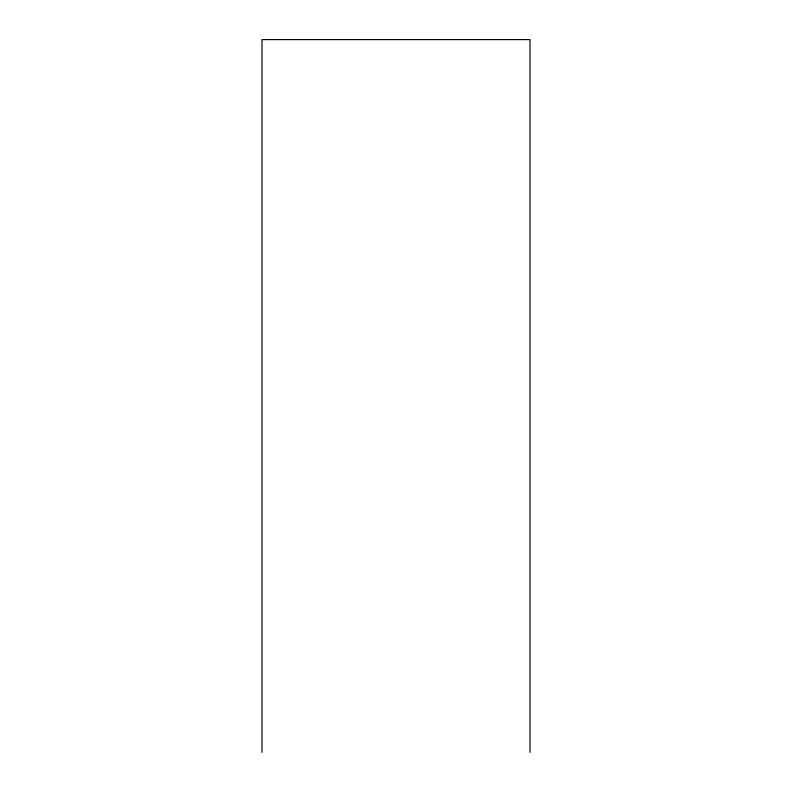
<?xml version="1.0" encoding="UTF-8"?>
<svg xmlns="http://www.w3.org/2000/svg" width="792" height="792" viewBox="0 0 792 792"><rect width="100%" height="100%" fill="white"/><g stroke="black" fill="none" stroke-linecap="round" stroke-linejoin="round"><path stroke-width="1.19" d="M529.987 752.4L529.987 39.6L262.013 39.6L262.013 752.4"/></g></svg>
